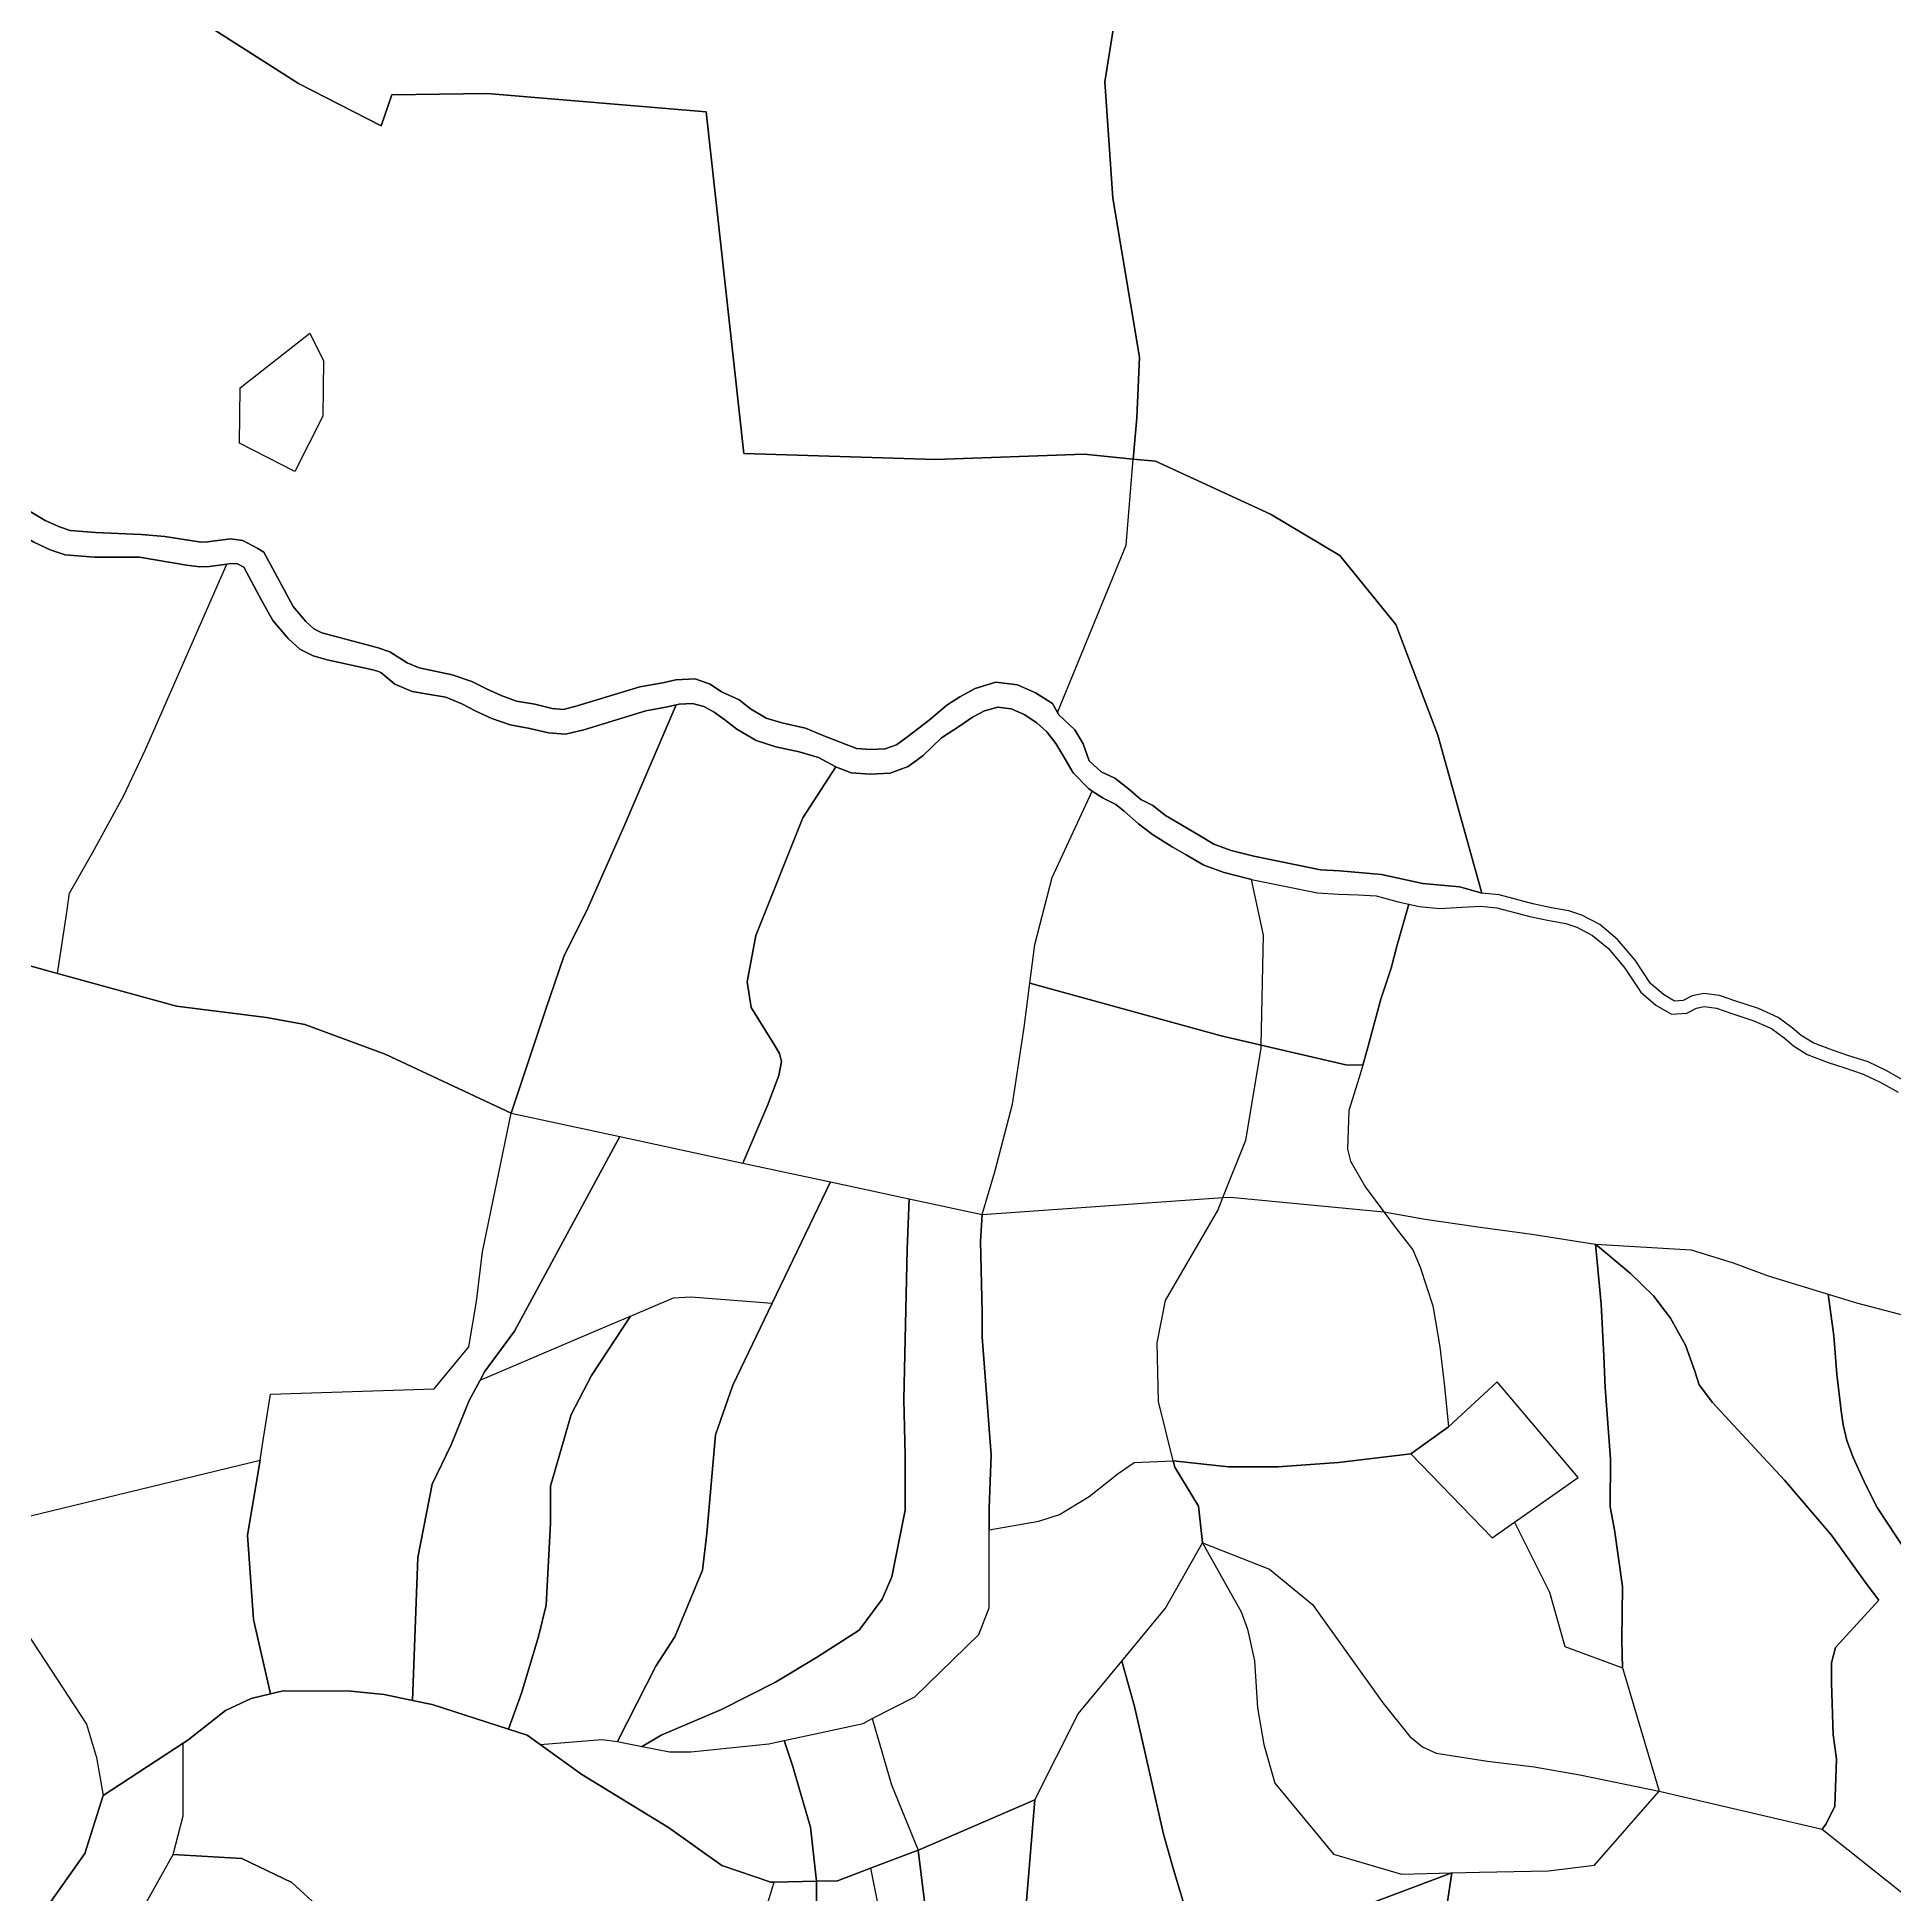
# Model space of a CAD drawing. Extents: x -6 to 556710, y -10 to 1845877.
# Drawn here: x 553732 to 555169, y 1842294 to 1843731 of the extents above; entities that cross this region are included whole.
import ezdxf

# ---------------------------------------------------------------- set-up
doc = ezdxf.new("R2010")
doc.units = 0
for name, color, linetype in [('Level 10', 7, 'Continuous'), ('Level 12', 7, 'Continuous'), ('Level 2', 7, 'Continuous'), ('Level 31', 7, 'Continuous'), ('Level 49', 7, 'Continuous'), ('Level 53', 7, 'Continuous'), ('Level 63', 7, 'Continuous')]:
    doc.layers.add(name, color=color, linetype=linetype)

msp = doc.modelspace()

# ---------------------------------------------------------------- linework, layer by layer
at = {"layer": 'Level 10'}
for points in [[(553888.56, 1843460.1), (553942.56, 1843502.48), (553953.08, 1843480.94), (553952.68, 1843438.05), (553930.84, 1843395.37), (553888.16, 1843417.22), (553888.56, 1843460.1)], [(554678.6, 1842951.53), (554647.63, 1842958.71), (554499.61, 1842999.66)], [(554757.17, 1842936.23), (554744.01, 1842936.35), (554678.6, 1842951.53)]]:
    msp.add_lwpolyline(points, dxfattribs=at)
at = {"layer": 'Level 12'}
for p, q in [((554345.4, 1842845.85), (554300.27, 1842752.04)), ((554823.5, 1842656.39), (554794.29, 1842635.43)), ((553680.8, 1842576.45), (553903.97, 1842630.68)), ((554958.09, 1842469.94), (554986.6, 1842374.6)), ((554986.6, 1842374.6), (555112.55, 1842345.02)), ((553813.8, 1842284.59), (553836.62, 1842325.59))]:
    msp.add_line(p, q, dxfattribs=at)
for points in [[(553747.29, 1843007), (553754.3, 1843052.67), (553756.51, 1843069.31), (553774.25, 1843100.36), (553798.63, 1843144.72), (553815.25, 1843180.21), (553878.2, 1843323.73)], [(554226, 1843214.85), (554185.55, 1843120.5), (554157.59, 1843057.55), (554138.95, 1843020.25), (554124.97, 1842979.45), (554098.18, 1842899.02)], [(554349.43, 1843167), (554323.9, 1843127.43), (554287.55, 1843036.48), (554280.83, 1843000.63), (554283.98, 1842980.64), (554301.84, 1842952.05), (554305.79, 1842945.28), (554307.51, 1842939.07), (554305.5, 1842928.06), (554296.49, 1842905), (554277.61, 1842860.43)], [(554499.61, 1842999.66), (554503.46, 1843029.54), (554516.94, 1843081.41), (554547.85, 1843148.19)], [(554792.77, 1843060.65), (554783.47, 1843028.17), (554779.19, 1843011.05), (554771.25, 1842987.2), (554760.55, 1842948.07), (554757.17, 1842936.23)], [(554462.75, 1842820.61), (554472.38, 1842853.65), (554486.13, 1842905.95), (554495.17, 1842965.23), (554499.61, 1842999.66)], [(554757.17, 1842936.23), (554754.44, 1842926.66), (554746.5, 1842900.98), (554745.27, 1842871.04), (554747.72, 1842861.87), (554759.33, 1842841.69), (554773.56, 1842822.7)], [(553903.97, 1842630.68), (553905.95, 1842642.58), (553912.05, 1842681.55), (554038.75, 1842685.7), (554065.55, 1842718.34), (554071.38, 1842753.31), (554076.04, 1842791.78), (554098.18, 1842899.02)], [(554182.48, 1842880.89), (554100.8, 1842730.3), (554077.71, 1842698.89), (554074.28, 1842692.56)], [(554406.27, 1842832.76), (554404.59, 1842793.57), (554402.17, 1842677.53), (554403.05, 1842634.22), (554403.05, 1842591.78), (554392.85, 1842540.33), (554385.4, 1842523.13), (554367.64, 1842499.05), (554334.41, 1842477.83), (554302.9, 1842458.91), (554261.07, 1842437.7), (554214.31, 1842417.8), (554199.54, 1842409.19)], [(554468.25, 1842576.65), (554468.25, 1842593.53), (554469.63, 1842634.82), (554462.75, 1842725.65), (554462.75, 1842744.92), (554461.37, 1842799.97), (554462.75, 1842820.61)], [(554773.56, 1842822.7), (554783.16, 1842809.89), (554796, 1842793.38), (554801.5, 1842779.92), (554811.28, 1842749.96), (554816.78, 1842718.16), (554820.45, 1842687.58), (554823.5, 1842656.39)], [(554958.09, 1842469.94), (554957.69, 1842491.28), (554958.18, 1842532.96), (554951.88, 1842576.6), (554948.49, 1842594.54), (554948.98, 1842631.4), (554944.62, 1842686.67), (554943.65, 1842711.4), (554941.71, 1842751.16), (554937.34, 1842797.71)], [(554937.34, 1842797.71), (554964.23, 1842775.08), (554982.19, 1842757.73), (554995.2, 1842740.38), (555006.96, 1842719.62), (555014.08, 1842699.48), (555017.49, 1842688.95), (555027.71, 1842675.31), (555083.44, 1842615.2), (555119.98, 1842572.45), (555146.61, 1842535.27), (555156.52, 1842522.25), (555123.08, 1842485.69), (555119.98, 1842473.92), (555119.98, 1842458.42), (555121.22, 1842418.15), (555123.7, 1842399.56), (555123.08, 1842377.25), (555122.46, 1842362.99), (555115.65, 1842349.36), (555112.55, 1842345.02)], [(554300.27, 1842752.04), (554269.71, 1842688.51), (554256.41, 1842650.25), (554249.76, 1842573.74), (554246.44, 1842545.46), (554225.03, 1842494.02), (554210.3, 1842471.35), (554195.58, 1842442.45), (554180.44, 1842412.87)], [(554190.69, 1842742.09), (554223.78, 1842756.15), (554237.23, 1842756.95), (554300.27, 1842752.04)], [(555117.26, 1842758.97), (555121.77, 1842726.73), (555123.96, 1842697.2), (555127.24, 1842668.77), (555128.88, 1842657.83), (555131.61, 1842645.8), (555136.53, 1842632.67), (555146.36, 1842611.35), (555155.11, 1842593.85), (555177.61, 1842560.02)], [(554074.28, 1842692.56), (554165.99, 1842731.6), (554190.69, 1842742.09)], [(554190.69, 1842742.09), (554160.45, 1842695.96), (554144.62, 1842665.86), (554128.79, 1842610.41), (554128.79, 1842581.9), (554125.38, 1842518.54), (554119.3, 1842494.23), (554106.49, 1842451.03), (554096.13, 1842422.57)], [(554074.28, 1842692.56), (554065.71, 1842676.72), (554051.86, 1842642.53), (554037.09, 1842612.04), (554026.09, 1842555.17), (554022.01, 1842444.77)], [(554874.67, 1842582.73), (554923.78, 1842617.2), (554861.19, 1842691.1), (554823.5, 1842656.39)], [(553912.16, 1842449.85), (553898.96, 1842507.36), (553894.3, 1842572.64), (553903.97, 1842630.68)], [(554468.25, 1842576.65), (554506.45, 1842583.33), (554522.46, 1842588.67), (554545.59, 1842602.47), (554567.83, 1842620.27), (554580.28, 1842628.73), (554610.54, 1842629.99)], [(554794.29, 1842635.43), (554738.54, 1842628.8), (554691.52, 1842625.37), (554653.32, 1842625.37), (554610.54, 1842629.99)], [(554794.29, 1842635.43), (554857.22, 1842570.48), (554874.67, 1842582.73)], [(554377.68, 1842430.65), (554410.48, 1842447.62), (554460, 1842495.81), (554468.25, 1842516.46), (554468.25, 1842576.65)], [(554874.67, 1842582.73), (554901.56, 1842528.57), (554913.5, 1842486.46), (554958.09, 1842469.94)], [(554633.06, 1842566.74), (554685.08, 1842546.23), (554718.32, 1842519.02), (554772.7, 1842442.83), (554793.51, 1842416.88), (554803.45, 1842408.8), (554814.01, 1842403.83), (554853.75, 1842397.62), (554889.77, 1842393.27), (554925.17, 1842387.05), (554986.6, 1842374.6)], [(554633.06, 1842566.74), (554663.19, 1842513.13), (554667.92, 1842499.72), (554673.44, 1842475.28), (554675.8, 1842439.01), (554680.53, 1842410.63), (554689.2, 1842380.67), (554734.56, 1842325.83), (554787.04, 1842310.33), (554826.11, 1842311.3)], [(554651.31, 1842159.22), (554646.85, 1842170.39), (554638.93, 1842198.5), (554633.88, 1842235.98), (554622.36, 1842275.62), (554610.83, 1842313.83), (554602.91, 1842341.22), (554585.62, 1842417.61), (554580.58, 1842439.96), (554570.65, 1842475.03)], [(554309.4, 1842413.69), (554370.59, 1842426.98), (554377.68, 1842430.65)], [(554377.68, 1842430.65), (554392.44, 1842379.42), (554413.18, 1842328.96)], [(554120.78, 1842410.62), (554168.4, 1842414.59), (554180.44, 1842412.87)], [(553836.62, 1842325.59), (553844.6, 1842355.41), (553844.6, 1842411.65)], [(554180.44, 1842412.87), (554182.84, 1842412.53), (554199.54, 1842409.19)], [(554199.54, 1842409.19), (554220.67, 1842404.96), (554237.17, 1842404.96), (554297.69, 1842411.15), (554309.4, 1842413.69)], [(554334.51, 1842304.89), (554329.82, 1842346.59), (554315.9, 1842394.34), (554309.4, 1842413.69)], [(554826.11, 1842311.3), (554847.52, 1842311.83), (554901, 1842312.83), (554936.48, 1842317.34), (554986.6, 1842374.6)], [(555112.55, 1842345.02), (555214.53, 1842264.07), (555359.61, 1842175.72)], [(554355.57, 1841689.63), (554372.87, 1841779.47), (554381.35, 1841855.9), (554416.36, 1841982.2), (554425.91, 1842029.98), (554434.4, 1842117.03), (554434.4, 1842167.98), (554424.85, 1842234.86), (554413.18, 1842328.96)], [(554010.03, 1842233.02), (553972.32, 1842263.69), (553928.58, 1842303.87), (553889.85, 1842322.53), (553836.62, 1842325.59)], [(554376.38, 1842314.99), (554385.47, 1842268.71), (554390.06, 1842237.23), (554393.34, 1842193.94), (554395.96, 1842163.77), (554394, 1842128.35), (554393.36, 1842091.62), (554392.05, 1842055.55), (554388.77, 1842033.25), (554369.12, 1841961.1), (554357.32, 1841924.37), (554333.72, 1841839.11), (554311.74, 1841728.1)], [(554256.34, 1842137.4), (554268.09, 1842185.05), (554272.06, 1842210.93), (554283.01, 1842246.77), (554292.95, 1842275.63), (554301.82, 1842304.14)], [(554261.09, 1841864.76), (554291.03, 1841956.83), (554294.56, 1841979.22), (554312.23, 1842098.24), (554315.76, 1842147.73), (554315.76, 1842183.08), (554324, 1842217.25), (554332.25, 1842247.89), (554334.6, 1842275), (554334.51, 1842304.89)], [(554826.11, 1842311.3), (554736.9, 1842277.94), (554717.59, 1842259.54), (554701.04, 1842237.46), (554651.31, 1842159.22)], [(554826.11, 1842311.3), (554814.19, 1842232.57), (554673.14, 1842097.95)]]:
    msp.add_lwpolyline(points, dxfattribs=at)
at = {"layer": 'Level 2'}
for p, q in [((553623.13, 1843041.21), (553747.29, 1843007)), ((554098.18, 1842899.02), (554182.48, 1842880.89)), ((554182.48, 1842880.89), (554277.61, 1842860.43)), ((554277.61, 1842860.43), (554345.4, 1842845.85)), ((554300.27, 1842752.04), (554345.4, 1842845.85)), ((554345.4, 1842845.85), (554406.27, 1842832.76)), ((554406.27, 1842832.76), (554462.75, 1842820.61)), ((554462.75, 1842820.61), (554648.97, 1842833.7)), ((554794.29, 1842635.43), (554823.5, 1842656.39)), ((553680.8, 1842576.45), (553903.97, 1842630.68)), ((554958.09, 1842469.94), (554986.6, 1842374.6)), ((553782.47, 1842371.18), (553844.6, 1842411.65)), ((554986.6, 1842374.6), (555112.55, 1842345.02)), ((554376.38, 1842314.99), (554413.18, 1842328.96)), ((553813.8, 1842284.59), (553836.62, 1842325.59)), ((554301.82, 1842304.14), (554334.51, 1842304.89))]:
    msp.add_line(p, q, dxfattribs=at)
for points in [[(554582.27, 1843436.8), (554584.32, 1843483.91), (554563.85, 1843606.81), (554557.72, 1843696.93), (554570, 1843774.76), (554598.65, 1843881.27), (554649.82, 1843969.34)], [(554570, 1843774.76), (554557.72, 1843696.93), (554563.85, 1843606.81), (554584.32, 1843483.91), (554582.27, 1843436.8), (554579.63, 1843405.03)], [(554490.09, 1843230.23), (554504.1, 1843224.21), (554517.07, 1843215.98), (554521.09, 1843208.84), (554574.09, 1843338.48), (554579.63, 1843405.03), (554541.58, 1843408.68), (554426.95, 1843404.58), (554278.25, 1843409.18), (554249.05, 1843673.71), (554079.72, 1843687.84), (554005.82, 1843686.76), (553997.66, 1843662.79), (553933.64, 1843695.55), (553848.37, 1843749.95)], [(553848.37, 1843749.95), (553933.64, 1843695.55), (553997.66, 1843662.79), (554005.82, 1843686.76), (554079.72, 1843687.84), (554249.05, 1843673.71), (554278.25, 1843409.18), (554426.95, 1843404.58), (554541.58, 1843408.68), (554579.63, 1843405.03)], [(553953.08, 1843480.94), (553952.68, 1843438.05), (553930.84, 1843395.37), (553888.16, 1843417.22), (553888.56, 1843460.1), (553942.56, 1843502.48), (553953.08, 1843480.94)], [(555175.34, 1842924.44), (555162.15, 1842931.89), (555148.14, 1842938.59), (555132.47, 1842943.71), (555120.76, 1842947.62), (555105.62, 1842953.34), (555096.34, 1842959.16), (555089.35, 1842965.08), (555078.61, 1842973.08), (555063.44, 1842979.88), (555045.97, 1842985.59), (555033.31, 1842990.02), (555021.14, 1842991.69), (555011.95, 1842989.85), (555005.21, 1842986.19), (554998.39, 1842985.75), (554989.76, 1842990.77), (554979.93, 1842999.34), (554967.96, 1843017.29), (554954.41, 1843033.44), (554940.59, 1843044.89), (554926.82, 1843052.18), (554916.64, 1843055.53), (554903.24, 1843057.83), (554888.79, 1843060.89), (554862.75, 1843067.82), (554849.24, 1843069.1), (554815.34, 1843191.37), (554782.71, 1843277.07), (554739.52, 1843330.51), (554685.69, 1843362.44), (554596.76, 1843403.39), (554579.63, 1843405.03), (554582.27, 1843436.8)], [(553622.73, 1843418.46), (553632.79, 1843408.31), (553641.71, 1843398.8), (553651.46, 1843390.51), (553674.64, 1843376.03), (553696.51, 1843360.1), (553706.22, 1843353.79), (553716.75, 1843348), (553728.94, 1843340.73), (553741.65, 1843334.88), (553753.24, 1843330.99), (553775.87, 1843329.14), (553810.78, 1843329.17), (553847.12, 1843322.96), (553857.43, 1843321.74), (553864.89, 1843321.97), (553878.2, 1843323.73)], [(554579.63, 1843405.03), (554596.76, 1843403.39), (554685.69, 1843362.44), (554739.52, 1843330.51), (554782.71, 1843277.07), (554815.34, 1843191.37), (554849.24, 1843069.1), (554835.83, 1843073.01), (554832.04, 1843073.97), (554803.69, 1843076.59), (554771.63, 1843083.61), (554739.41, 1843086.36), (554724.39, 1843087.22), (554672.95, 1843097.78), (554655.41, 1843102.28), (554641.98, 1843107.2), (554629.5, 1843114.52), (554604.61, 1843129.3), (554594.72, 1843136.97), (554585.42, 1843141.74), (554575.98, 1843150.01), (554565.36, 1843158.21), (554554.84, 1843163.13), (554545.49, 1843171.55), (554540.87, 1843184.8), (554534.4, 1843195.45), (554522.13, 1843207.01), (554521.09, 1843208.84), (554574.09, 1843338.48), (554579.63, 1843405.03)], [(553726.2, 1843364.51), (553737.79, 1843357.56), (553748.68, 1843352.55), (553757.1, 1843349.72), (553776.72, 1843348.14), (553812.09, 1843346.51), (553830.4, 1843345.1), (553858.41, 1843340.79), (553863.33, 1843340.95), (553881.1, 1843343.26), (553890.65, 1843342), (553902.25, 1843335.83), (553906.79, 1843332.87), (553929.56, 1843290.92), (553939.36, 1843279.42), (553945.57, 1843273.71), (553951.86, 1843270.58), (553960.5, 1843268.17), (553995.27, 1843258.96), (554004.45, 1843255.91), (554017.92, 1843247.31), (554027.08, 1843243.5), (554052.53, 1843238.08), (554067.8, 1843232.92), (554079.2, 1843227.16), (554090.51, 1843222.04), (554102.4, 1843217.83), (554116.66, 1843215.28), (554130.06, 1843212.13), (554138.75, 1843211.35), (554149.34, 1843213.98), (554197.93, 1843228.78), (554215.55, 1843231.95), (554225.73, 1843234.28), (554240.62, 1843234.89), (554252.21, 1843230.82), (554260.91, 1843225.04), (554274.61, 1843218.63), (554283.49, 1843211.71), (554295.49, 1843204.67), (554307.82, 1843200.87), (554326.14, 1843196.87), (554340.1, 1843190.84), (554365.53, 1843181.08), (554376.31, 1843180.25), (554387.74, 1843180.94), (554396.48, 1843184.02), (554405.08, 1843190.4), (554421.71, 1843203.08), (554435.24, 1843214.63), (554445.52, 1843221.06), (554457.34, 1843227.42), (554473.29, 1843232.39), (554490.09, 1843230.23)], [(553830.4, 1843345.1), (553812.09, 1843346.51), (553776.72, 1843348.14), (553757.1, 1843349.72), (553748.68, 1843352.55), (553737.79, 1843357.56), (553726.2, 1843364.51)], [(553728.94, 1843340.73), (553741.65, 1843334.88), (553753.24, 1843330.99), (553775.87, 1843329.14), (553810.78, 1843329.17), (553847.12, 1843322.96), (553857.43, 1843321.74), (553864.89, 1843321.97), (553878.2, 1843323.73), (553881.18, 1843324.12), (553886.53, 1843323.92), (553891.32, 1843321.49), (553905.33, 1843295.32), (553913.81, 1843280.11), (553925.66, 1843266.2), (553934.69, 1843257.92), (553945.02, 1843252.75), (553955.81, 1843249.77), (553991.24, 1843241.93), (553994.78, 1843240.93), (553997.38, 1843239.99), (554008.17, 1843230.8), (554021.68, 1843225.14), (554035.29, 1843222.88), (554047.62, 1843220.87), (554059.98, 1843215.58), (554071, 1843210.04), (554083.4, 1843204.39), (554097.54, 1843199.4), (554112.8, 1843196.66), (554127.04, 1843193.32), (554140.25, 1843192.16), (554154.39, 1843195.66), (554202.41, 1843210.27), (554219.35, 1843213.33), (554226, 1843214.85), (554228.26, 1843215.36), (554238.45, 1843215.78), (554247.35, 1843213.59), (554255.26, 1843209.26), (554263.54, 1843203.15), (554272.82, 1843195.94), (554287.78, 1843187.17), (554302.99, 1843182.46), (554321.11, 1843178.54), (554336.08, 1843174.03), (554349.43, 1843167), (554350.08, 1843166.66), (554361.33, 1843162.35), (554376.14, 1843161.23), (554391.54, 1843162.13), (554405.49, 1843167.05), (554417.16, 1843175.71), (554431.31, 1843189.37), (554446.01, 1843198.94), (554455.3, 1843205.34)], [(555175.34, 1842924.44), (555162.15, 1842931.89), (555148.14, 1842938.59), (555132.47, 1842943.71), (555120.76, 1842947.62), (555105.62, 1842953.34), (555096.34, 1842959.16), (555089.35, 1842965.08), (555078.61, 1842973.08), (555063.44, 1842979.88), (555045.97, 1842985.59), (555033.31, 1842990.02), (555021.14, 1842991.69), (555011.95, 1842989.85), (555005.21, 1842986.19), (554998.39, 1842985.75), (554989.76, 1842990.77), (554979.93, 1842999.34), (554967.96, 1843017.29), (554954.41, 1843033.44), (554940.59, 1843044.89), (554926.82, 1843052.18), (554916.64, 1843055.53), (554903.24, 1843057.83), (554888.79, 1843060.89), (554862.75, 1843067.82), (554849.24, 1843069.1), (554835.83, 1843073.01), (554832.04, 1843073.97), (554803.69, 1843076.59), (554771.63, 1843083.61), (554739.41, 1843086.36), (554724.39, 1843087.22), (554672.95, 1843097.78), (554655.41, 1843102.28), (554641.98, 1843107.2), (554629.5, 1843114.52), (554604.61, 1843129.3), (554594.72, 1843136.97), (554585.42, 1843141.74), (554575.98, 1843150.01), (554565.36, 1843158.21), (554554.84, 1843163.13), (554545.49, 1843171.55), (554540.87, 1843184.8), (554534.4, 1843195.45), (554522.13, 1843207.01), (554521.09, 1843208.84), (554517.07, 1843215.98), (554504.1, 1843224.21), (554490.09, 1843230.23), (554473.29, 1843232.39), (554457.34, 1843227.42), (554445.52, 1843221.06), (554435.24, 1843214.63), (554421.71, 1843203.08), (554405.08, 1843190.4), (554396.48, 1843184.02), (554387.74, 1843180.94), (554376.31, 1843180.25), (554365.53, 1843181.08), (554340.1, 1843190.84), (554326.14, 1843196.87), (554307.82, 1843200.87), (554295.49, 1843204.67), (554283.49, 1843211.71), (554274.61, 1843218.63), (554260.91, 1843225.04), (554252.21, 1843230.82), (554240.62, 1843234.89), (554225.73, 1843234.28), (554215.55, 1843231.95), (554197.93, 1843228.78), (554149.34, 1843213.98), (554138.75, 1843211.35), (554130.06, 1843212.13), (554116.66, 1843215.28), (554102.4, 1843217.83), (554090.51, 1843222.04), (554079.2, 1843227.16), (554067.8, 1843232.92), (554052.53, 1843238.08), (554027.08, 1843243.5), (554017.92, 1843247.31), (554004.45, 1843255.91), (553995.27, 1843258.96), (553960.5, 1843268.17), (553951.86, 1843270.58), (553945.57, 1843273.71), (553939.36, 1843279.42), (553929.56, 1843290.92), (553906.79, 1843332.87), (553902.25, 1843335.83), (553890.65, 1843342), (553881.1, 1843343.26), (553863.33, 1843340.95), (553858.41, 1843340.79), (553830.4, 1843345.1)], [(553747.29, 1843007), (553754.3, 1843052.67), (553756.51, 1843069.31), (553774.25, 1843100.36), (553798.63, 1843144.72), (553815.25, 1843180.21), (553878.2, 1843323.73)], [(553878.2, 1843323.73), (553881.18, 1843324.12), (553886.53, 1843323.92), (553891.32, 1843321.49), (553905.33, 1843295.32), (553913.81, 1843280.11), (553925.66, 1843266.2), (553934.69, 1843257.92), (553945.02, 1843252.75), (553955.81, 1843249.77), (553991.24, 1843241.93), (553994.78, 1843240.93), (553997.38, 1843239.99), (554008.17, 1843230.8), (554021.68, 1843225.14), (554035.29, 1843222.88), (554047.62, 1843220.87), (554059.98, 1843215.58), (554071, 1843210.04), (554083.4, 1843204.39), (554097.54, 1843199.4), (554112.8, 1843196.66), (554127.04, 1843193.32), (554140.25, 1843192.16), (554154.39, 1843195.66), (554202.41, 1843210.27), (554219.35, 1843213.33), (554226, 1843214.85)], [(554098.18, 1842899.02), (554124.97, 1842979.45), (554138.95, 1843020.25), (554157.59, 1843057.55), (554185.55, 1843120.5), (554226, 1843214.85)], [(554226, 1843214.85), (554228.26, 1843215.36), (554238.45, 1843215.78), (554247.35, 1843213.59), (554255.26, 1843209.26), (554263.54, 1843203.15), (554272.82, 1843195.94), (554287.78, 1843187.17), (554302.99, 1843182.46), (554321.11, 1843178.54), (554336.08, 1843174.03), (554349.43, 1843167)], [(554349.43, 1843167), (554350.08, 1843166.66), (554361.33, 1843162.35), (554376.14, 1843161.23), (554391.54, 1843162.13), (554405.49, 1843167.05), (554417.16, 1843175.71), (554431.31, 1843189.37), (554446.01, 1843198.94), (554455.3, 1843205.34), (554464.45, 1843210.26), (554474.72, 1843213.04), (554485.04, 1843211.72), (554495.19, 1843207.36), (554505.1, 1843201.07), (554512.68, 1843193.93), (554519.73, 1843184.93), (554525.19, 1843175.94), (554533.13, 1843162.22), (554545.07, 1843150.03), (554547.85, 1843148.19)], [(554455.3, 1843205.34), (554464.45, 1843210.26), (554474.72, 1843213.04), (554485.04, 1843211.72), (554495.19, 1843207.36), (554505.1, 1843201.07), (554512.68, 1843193.93), (554519.73, 1843184.93), (554525.19, 1843175.94), (554533.13, 1843162.22), (554545.07, 1843150.03), (554547.85, 1843148.19), (554556.26, 1843142.61), (554566.2, 1843137.69), (554572.66, 1843132.52), (554583.6, 1843122.81), (554594.38, 1843114.44), (554609.77, 1843104.9), (554620.46, 1843098.96), (554634.26, 1843090.84), (554650.08, 1843085.07), (554668.92, 1843080.25), (554671.19, 1843079.78), (554722.05, 1843069.33), (554738.49, 1843068.36), (554753.89, 1843067.9), (554767.47, 1843067.23), (554784.47, 1843062.59), (554792.77, 1843060.65), (554800.79, 1843058.77), (554816.53, 1843057.35), (554833.99, 1843058.45), (554848.26, 1843059.05), (554860.97, 1843057.95), (554886.47, 1843051.17), (554901.36, 1843048.01), (554914.22, 1843045.79), (554922.9, 1843042.94), (554935.01, 1843036.53), (554947.33, 1843026.32), (554959.94, 1843011.29), (554972.35, 1842992.68), (554983.9, 1842982.61), (554995.99, 1842975.57), (555008.05, 1842976.35), (555015.39, 1842980.35), (555021.44, 1842981.55), (555030.95, 1842980.24), (555042.77, 1842976.11), (555059.84, 1842970.54), (555073.51, 1842964.4), (555083.13, 1842957.24), (555090.42, 1842951.06), (555101.16, 1842944.34), (555117.4, 1842938.2), (555129.33, 1842934.21), (555144.42, 1842929.29), (555157.53, 1842923.01), (555171.38, 1842915.2)], [(554277.61, 1842860.43), (554296.49, 1842905), (554305.5, 1842928.06), (554307.51, 1842939.07), (554305.79, 1842945.28), (554301.84, 1842952.05), (554283.98, 1842980.64), (554280.83, 1843000.63), (554287.55, 1843036.48), (554323.9, 1843127.43), (554349.43, 1843167)], [(554499.61, 1842999.66), (554503.46, 1843029.54), (554516.94, 1843081.41), (554547.85, 1843148.19)], [(554547.85, 1843148.19), (554556.26, 1843142.61), (554566.2, 1843137.69), (554572.66, 1843132.52), (554583.6, 1843122.81), (554594.38, 1843114.44), (554609.77, 1843104.9), (554620.46, 1843098.96), (554634.26, 1843090.84), (554650.08, 1843085.07), (554668.92, 1843080.25), (554671.19, 1843079.78)], [(554671.19, 1843079.78), (554722.05, 1843069.33), (554738.49, 1843068.36), (554753.89, 1843067.9), (554767.47, 1843067.23), (554784.47, 1843062.59), (554792.77, 1843060.65)], [(554678.6, 1842951.53), (554680.51, 1843036.66), (554671.19, 1843079.78)], [(554757.17, 1842936.23), (554760.55, 1842948.07), (554771.25, 1842987.2), (554779.19, 1843011.05), (554783.47, 1843028.17), (554792.77, 1843060.65)], [(554792.77, 1843060.65), (554800.79, 1843058.77), (554816.53, 1843057.35), (554833.99, 1843058.45), (554848.26, 1843059.05), (554860.97, 1843057.95), (554886.47, 1843051.17), (554901.36, 1843048.01), (554914.22, 1843045.79), (554922.9, 1843042.94), (554935.01, 1843036.53), (554947.33, 1843026.32), (554959.94, 1843011.29), (554972.35, 1842992.68), (554983.9, 1842982.61), (554995.99, 1842975.57), (555008.05, 1842976.35), (555015.39, 1842980.35), (555021.44, 1842981.55), (555030.95, 1842980.24), (555042.77, 1842976.11), (555059.84, 1842970.54), (555073.51, 1842964.4), (555083.13, 1842957.24), (555090.42, 1842951.06), (555101.16, 1842944.34), (555117.4, 1842938.2), (555129.33, 1842934.21), (555144.42, 1842929.29), (555157.53, 1842923.01), (555171.38, 1842915.2)], [(553747.29, 1843007), (553839.22, 1842981.67), (553909.05, 1842972.93), (553938.52, 1842967.47), (554000.72, 1842944.54), (554098.18, 1842899.02)], [(554462.75, 1842820.61), (554472.38, 1842853.65), (554486.13, 1842905.95), (554495.17, 1842965.23), (554499.61, 1842999.66)], [(554499.61, 1842999.66), (554647.63, 1842958.71), (554678.6, 1842951.53)], [(554648.97, 1842833.7), (554666.72, 1842878.01), (554678.54, 1842948.96), (554678.6, 1842951.53)], [(554678.6, 1842951.53), (554744.01, 1842936.35), (554757.17, 1842936.23)], [(554757.17, 1842936.23), (554754.44, 1842926.66), (554746.5, 1842900.98), (554745.27, 1842871.04), (554747.72, 1842861.87), (554759.33, 1842841.69), (554773.56, 1842822.7)], [(553903.97, 1842630.68), (553905.95, 1842642.58), (553912.05, 1842681.55), (554038.75, 1842685.7), (554065.55, 1842718.34), (554071.38, 1842753.31), (554076.04, 1842791.78), (554098.18, 1842899.02)], [(554074.28, 1842692.56), (554077.71, 1842698.89), (554100.8, 1842730.3), (554182.48, 1842880.89)], [(554199.54, 1842409.19), (554214.31, 1842417.8), (554261.07, 1842437.7), (554302.9, 1842458.91), (554334.41, 1842477.83), (554367.64, 1842499.05), (554385.4, 1842523.13), (554392.85, 1842540.33), (554403.05, 1842591.78), (554403.05, 1842634.22), (554402.17, 1842677.53), (554404.59, 1842793.57), (554406.27, 1842832.76)], [(554610.54, 1842629.99), (554599.03, 1842676.08), (554598.23, 1842721.43), (554604.59, 1842754.05), (554644.94, 1842823.63), (554648.97, 1842833.7)], [(554648.97, 1842833.7), (554654.73, 1842834.1), (554773.56, 1842822.7)], [(554462.75, 1842820.61), (554461.37, 1842799.97), (554462.75, 1842744.92), (554462.75, 1842725.65), (554469.63, 1842634.82), (554468.25, 1842593.53), (554468.25, 1842576.65)], [(554773.56, 1842822.7), (554805.54, 1842817.11), (554844.3, 1842811.29), (554887.92, 1842805.47), (554937.34, 1842797.71)], [(554773.56, 1842822.7), (554783.16, 1842809.89), (554796, 1842793.38), (554801.5, 1842779.92), (554811.28, 1842749.96), (554816.78, 1842718.16), (554820.45, 1842687.58), (554823.5, 1842656.39)], [(555112.55, 1842345.02), (555115.65, 1842349.36), (555122.46, 1842362.99), (555123.08, 1842377.25), (555123.7, 1842399.56), (555121.22, 1842418.15), (555119.98, 1842458.42), (555119.98, 1842473.92), (555123.08, 1842485.69), (555156.52, 1842522.25), (555146.61, 1842535.27), (555119.98, 1842572.45), (555083.44, 1842615.2), (555027.71, 1842675.31), (555017.49, 1842688.95), (555014.08, 1842699.48), (555006.96, 1842719.62), (554995.2, 1842740.38), (554982.19, 1842757.73), (554964.23, 1842775.08), (554937.34, 1842797.71)], [(554937.34, 1842797.71), (555011.2, 1842793.39), (555043.77, 1842783.3), (555070.91, 1842773.21), (555117.26, 1842758.97)], [(554937.34, 1842797.71), (554941.71, 1842751.16), (554943.65, 1842711.4), (554944.62, 1842686.67), (554948.98, 1842631.4), (554948.49, 1842594.54), (554951.88, 1842576.6), (554958.18, 1842532.96), (554957.69, 1842491.28), (554958.09, 1842469.94)], [(554180.44, 1842412.87), (554195.58, 1842442.45), (554210.3, 1842471.35), (554225.03, 1842494.02), (554246.44, 1842545.46), (554249.76, 1842573.74), (554256.41, 1842650.25), (554269.71, 1842688.51), (554300.27, 1842752.04)], [(554190.69, 1842742.09), (554223.78, 1842756.15), (554237.23, 1842756.95), (554300.27, 1842752.04)], [(555177.61, 1842560.02), (555155.11, 1842593.85), (555146.36, 1842611.35), (555136.53, 1842632.67), (555131.61, 1842645.8), (555128.88, 1842657.83), (555127.24, 1842668.77), (555123.96, 1842697.2), (555121.77, 1842726.73), (555117.26, 1842758.97)], [(555117.26, 1842758.97), (555139.15, 1842752.25), (555171.72, 1842743.72), (555205.84, 1842735.96), (555243.84, 1842732.85), (555272.53, 1842728.97), (555300.45, 1842725.87), (555315.96, 1842720.44), (555325.95, 1842712.41), (555348.63, 1842693.27)], [(554074.28, 1842692.56), (554165.99, 1842731.6), (554190.69, 1842742.09)], [(554096.13, 1842422.57), (554106.49, 1842451.03), (554119.3, 1842494.23), (554125.38, 1842518.54), (554128.79, 1842581.9), (554128.79, 1842610.41), (554144.62, 1842665.86), (554160.45, 1842695.96), (554190.69, 1842742.09)], [(554022.01, 1842444.77), (554026.09, 1842555.17), (554037.09, 1842612.04), (554051.86, 1842642.53), (554065.71, 1842676.72), (554074.28, 1842692.56)], [(554874.67, 1842582.73), (554923.78, 1842617.2), (554861.19, 1842691.1), (554823.5, 1842656.39)], [(553903.97, 1842630.68), (553894.3, 1842572.64), (553898.96, 1842507.36), (553912.16, 1842449.85)], [(554468.25, 1842576.65), (554506.45, 1842583.33), (554522.46, 1842588.67), (554545.59, 1842602.47), (554567.83, 1842620.27), (554580.28, 1842628.73), (554610.54, 1842629.99)], [(554610.54, 1842629.99), (554653.32, 1842625.37), (554691.52, 1842625.37), (554738.54, 1842628.8), (554794.29, 1842635.43)], [(554610.54, 1842629.99), (554611.75, 1842625.16), (554630.03, 1842594.92), (554633.13, 1842566.86), (554633.06, 1842566.74)], [(554794.29, 1842635.43), (554857.22, 1842570.48), (554874.67, 1842582.73)], [(553680.8, 1842576.45), (553714.53, 1842510.55), (553769.67, 1842426.29), (553777.35, 1842400.66), (553782.47, 1842371.18)], [(554377.68, 1842430.65), (554410.48, 1842447.62), (554460, 1842495.81), (554468.25, 1842516.46), (554468.25, 1842576.65)], [(554874.67, 1842582.73), (554901.56, 1842528.57), (554913.5, 1842486.46), (554958.09, 1842469.94)], [(554570.65, 1842475.03), (554604.59, 1842516.16), (554633.06, 1842566.74)], [(554633.06, 1842566.74), (554685.08, 1842546.23), (554718.32, 1842519.02), (554772.7, 1842442.83), (554793.51, 1842416.88), (554803.45, 1842408.8), (554814.01, 1842403.83), (554853.75, 1842397.62), (554889.77, 1842393.27), (554925.17, 1842387.05), (554986.6, 1842374.6)], [(554633.06, 1842566.74), (554663.19, 1842513.13), (554667.92, 1842499.72), (554673.44, 1842475.28), (554675.8, 1842439.01), (554680.53, 1842410.63), (554689.2, 1842380.67), (554734.56, 1842325.83), (554787.04, 1842310.33), (554826.11, 1842311.3)], [(554503.55, 1842367.92), (554537.02, 1842434.27), (554570.65, 1842475.03)], [(554570.65, 1842475.03), (554580.58, 1842439.96), (554585.62, 1842417.61), (554602.91, 1842341.22), (554610.83, 1842313.83), (554622.36, 1842275.62), (554633.88, 1842235.98), (554638.93, 1842198.5), (554646.85, 1842170.39), (554651.31, 1842159.22)], [(553844.6, 1842411.65), (553848.11, 1842413.94), (553877.34, 1842437.02), (553897.11, 1842446.09), (553912.16, 1842449.85)], [(553912.16, 1842449.85), (553921.82, 1842452.27), (553974.12, 1842451.86), (554000, 1842449.27), (554022.01, 1842444.77)], [(554022.01, 1842444.77), (554037.11, 1842441.68), (554096.13, 1842422.57)], [(554309.4, 1842413.69), (554370.59, 1842426.98), (554377.68, 1842430.65)], [(554377.68, 1842430.65), (554392.44, 1842379.42), (554413.18, 1842328.96)], [(554096.13, 1842422.57), (554110.72, 1842417.85), (554120.78, 1842410.62)], [(554120.78, 1842410.62), (554168.4, 1842414.59), (554180.44, 1842412.87)], [(553836.62, 1842325.59), (553844.6, 1842355.41), (553844.6, 1842411.65)], [(554120.78, 1842410.62), (554152.94, 1842387.51), (554219.92, 1842346.45), (554261.2, 1842317.09), (554299.09, 1842304.08), (554301.82, 1842304.14)], [(554180.44, 1842412.87), (554182.84, 1842412.53), (554199.54, 1842409.19)], [(554199.54, 1842409.19), (554220.67, 1842404.96), (554237.17, 1842404.96), (554297.69, 1842411.15), (554309.4, 1842413.69)], [(554309.4, 1842413.69), (554315.9, 1842394.34), (554329.82, 1842346.59), (554334.51, 1842304.89)], [(553673.81, 1842193.9), (553713.33, 1842248.17), (553768.39, 1842326.33), (553782.47, 1842371.18)], [(554826.11, 1842311.3), (554847.52, 1842311.83), (554901, 1842312.83), (554936.48, 1842317.34), (554986.6, 1842374.6)], [(554413.18, 1842328.96), (554413.87, 1842329.22), (554503.55, 1842367.92)], [(554501.47, 1841972.45), (554503.46, 1842000), (554500.54, 1842066.09), (554496.5, 1842127.67), (554492.47, 1842197.32), (554493.48, 1842245.77), (554503.55, 1842367.92)], [(555112.55, 1842345.02), (555214.53, 1842264.07), (555359.61, 1842175.72)], [(554413.18, 1842328.96), (554424.85, 1842234.86), (554434.4, 1842167.98), (554434.4, 1842117.03), (554425.91, 1842029.98), (554416.36, 1841982.2), (554381.35, 1841855.9), (554372.87, 1841779.47), (554355.57, 1841689.63)], [(553836.62, 1842325.59), (553889.85, 1842322.53), (553928.58, 1842303.87), (553972.32, 1842263.69), (554010.03, 1842233.02), (554019.03, 1842219.25), (554031.67, 1842198.97), (554039.96, 1842183.55), (554044.96, 1842170.26), (554048.17, 1842155.82), (554049.02, 1842144.64)], [(554376.38, 1842314.99), (554385.47, 1842268.71), (554390.06, 1842237.23), (554393.34, 1842193.94), (554395.96, 1842163.77), (554394, 1842128.35), (554393.36, 1842091.62), (554392.05, 1842055.55), (554388.77, 1842033.25), (554369.12, 1841961.1), (554357.32, 1841924.37), (554333.72, 1841839.11), (554311.74, 1841728.1)], [(554334.51, 1842304.89), (554350.76, 1842305.26), (554376.38, 1842314.99)], [(554256.34, 1842137.4), (554268.09, 1842185.05), (554272.06, 1842210.93), (554283.01, 1842246.77), (554292.95, 1842275.63), (554301.82, 1842304.14)], [(554334.51, 1842304.89), (554334.6, 1842275), (554332.25, 1842247.89), (554324, 1842217.25), (554315.76, 1842183.08), (554315.76, 1842147.73), (554312.23, 1842098.24), (554294.56, 1841979.22), (554291.03, 1841956.83), (554261.09, 1841864.76)], [(554651.31, 1842159.22), (554701.04, 1842237.46), (554717.59, 1842259.54), (554736.9, 1842277.94), (554826.11, 1842311.3)], [(554673.14, 1842097.95), (554814.19, 1842232.57), (554826.11, 1842311.3)]]:
    msp.add_lwpolyline(points, dxfattribs=at)
msp.add_lwpolyline([(553888.56, 1843460.1), (553942.56, 1843502.48), (553953.08, 1843480.94), (553952.68, 1843438.05), (553930.84, 1843395.37), (553888.16, 1843417.22)], close=True, dxfattribs=at)
at = {"layer": 'Level 31'}
for points in [[(553878.2, 1843323.73), (553864.89, 1843321.97), (553857.43, 1843321.74), (553847.12, 1843322.96), (553810.78, 1843329.17), (553775.87, 1843329.14), (553753.24, 1843330.99), (553741.65, 1843334.88), (553728.94, 1843340.73), (553716.75, 1843348), (553706.22, 1843353.79), (553696.51, 1843360.1), (553674.64, 1843376.03), (553651.46, 1843390.51), (553641.71, 1843398.8), (553632.79, 1843408.31), (553622.73, 1843418.46)], [(554521.09, 1843208.84), (554517.07, 1843215.98), (554504.1, 1843224.21), (554490.09, 1843230.23), (554473.29, 1843232.39), (554457.34, 1843227.42), (554445.52, 1843221.06), (554435.24, 1843214.63), (554421.71, 1843203.08), (554405.08, 1843190.4), (554396.48, 1843184.02), (554387.74, 1843180.94), (554376.31, 1843180.25), (554365.53, 1843181.08), (554340.1, 1843190.84), (554326.14, 1843196.87), (554307.82, 1843200.87), (554295.49, 1843204.67), (554283.49, 1843211.71), (554274.61, 1843218.63), (554260.91, 1843225.04), (554252.21, 1843230.82), (554240.62, 1843234.89), (554225.73, 1843234.28), (554215.55, 1843231.95), (554197.93, 1843228.78), (554149.34, 1843213.98), (554138.75, 1843211.35), (554130.06, 1843212.13), (554116.66, 1843215.28), (554102.4, 1843217.83), (554090.51, 1843222.04), (554079.2, 1843227.16), (554067.8, 1843232.92), (554052.53, 1843238.08), (554027.08, 1843243.5), (554017.92, 1843247.31), (554004.45, 1843255.91), (553995.27, 1843258.96), (553960.5, 1843268.17), (553951.86, 1843270.58), (553945.57, 1843273.71), (553939.36, 1843279.42), (553929.56, 1843290.92), (553906.79, 1843332.87), (553902.25, 1843335.83), (553890.65, 1843342), (553881.1, 1843343.26), (553863.33, 1843340.95), (553858.41, 1843340.79), (553830.4, 1843345.1), (553812.09, 1843346.51), (553776.72, 1843348.14), (553757.1, 1843349.72), (553748.68, 1843352.55), (553737.79, 1843357.56), (553726.2, 1843364.51)], [(554226, 1843214.85), (554219.35, 1843213.33), (554202.41, 1843210.27), (554154.39, 1843195.66), (554140.25, 1843192.16), (554127.04, 1843193.32), (554112.8, 1843196.66), (554097.54, 1843199.4), (554083.4, 1843204.39), (554071, 1843210.04), (554059.98, 1843215.58), (554047.62, 1843220.87), (554035.29, 1843222.88), (554021.68, 1843225.14), (554008.17, 1843230.8), (553997.38, 1843239.99), (553994.78, 1843240.93), (553991.24, 1843241.93), (553955.81, 1843249.77), (553945.02, 1843252.75), (553934.69, 1843257.92), (553925.66, 1843266.2), (553913.81, 1843280.11), (553905.33, 1843295.32), (553891.32, 1843321.49), (553886.53, 1843323.92), (553881.18, 1843324.12), (553878.2, 1843323.73)], [(554349.43, 1843167), (554336.08, 1843174.03), (554321.11, 1843178.54), (554302.99, 1843182.46), (554287.78, 1843187.17), (554272.82, 1843195.94), (554263.54, 1843203.15), (554255.26, 1843209.26), (554247.35, 1843213.59), (554238.45, 1843215.78), (554228.26, 1843215.36), (554226, 1843214.85)], [(554547.85, 1843148.19), (554545.07, 1843150.03), (554533.13, 1843162.22), (554525.19, 1843175.94), (554519.73, 1843184.93), (554512.68, 1843193.93), (554505.1, 1843201.07), (554495.19, 1843207.36), (554485.04, 1843211.72), (554474.72, 1843213.04), (554464.45, 1843210.26), (554455.3, 1843205.34), (554446.01, 1843198.94), (554431.31, 1843189.37), (554417.16, 1843175.71), (554405.49, 1843167.05), (554391.54, 1843162.13), (554376.14, 1843161.23), (554361.33, 1843162.35), (554350.08, 1843166.66), (554349.43, 1843167)], [(554521.09, 1843208.84), (554522.13, 1843207.01), (554534.4, 1843195.45), (554540.87, 1843184.8), (554545.49, 1843171.55), (554554.84, 1843163.13), (554565.36, 1843158.21), (554575.98, 1843150.01), (554585.42, 1843141.74), (554594.72, 1843136.97), (554604.61, 1843129.3), (554629.5, 1843114.52), (554641.98, 1843107.2), (554655.41, 1843102.28), (554672.95, 1843097.78), (554724.39, 1843087.22), (554739.41, 1843086.36), (554771.63, 1843083.61), (554803.69, 1843076.59), (554832.04, 1843073.97), (554835.83, 1843073.01), (554849.24, 1843069.1)], [(554671.19, 1843079.78), (554668.92, 1843080.25), (554650.08, 1843085.07), (554634.26, 1843090.84), (554620.46, 1843098.96), (554609.77, 1843104.9), (554594.38, 1843114.44), (554583.6, 1843122.81), (554572.66, 1843132.52), (554566.2, 1843137.69), (554556.26, 1843142.61), (554547.85, 1843148.19)], [(554671.19, 1843079.78), (554722.05, 1843069.33), (554738.49, 1843068.36), (554753.89, 1843067.9), (554767.47, 1843067.23), (554784.47, 1843062.59), (554792.77, 1843060.65)], [(555175.34, 1842924.44), (555162.15, 1842931.89), (555148.14, 1842938.59), (555132.47, 1842943.71), (555120.76, 1842947.62), (555105.62, 1842953.34), (555096.34, 1842959.16), (555089.35, 1842965.08), (555078.61, 1842973.08), (555063.44, 1842979.88), (555045.97, 1842985.59), (555033.31, 1842990.02), (555021.14, 1842991.69), (555011.95, 1842989.85), (555005.21, 1842986.19), (554998.39, 1842985.75), (554989.76, 1842990.77), (554979.93, 1842999.34), (554967.96, 1843017.29), (554954.41, 1843033.44), (554940.59, 1843044.89), (554926.82, 1843052.18), (554916.64, 1843055.53), (554903.24, 1843057.83), (554888.79, 1843060.89), (554862.75, 1843067.82), (554849.24, 1843069.1)], [(554792.77, 1843060.65), (554800.79, 1843058.77), (554816.53, 1843057.35), (554833.99, 1843058.45), (554848.26, 1843059.05), (554860.97, 1843057.95), (554886.47, 1843051.17), (554901.36, 1843048.01), (554914.22, 1843045.79), (554922.9, 1843042.94), (554935.01, 1843036.53), (554947.33, 1843026.32), (554959.94, 1843011.29), (554972.35, 1842992.68), (554983.9, 1842982.61), (554995.99, 1842975.57), (555008.05, 1842976.35), (555015.39, 1842980.35), (555021.44, 1842981.55), (555030.95, 1842980.24), (555042.77, 1842976.11), (555059.84, 1842970.54), (555073.51, 1842964.4), (555083.13, 1842957.24), (555090.42, 1842951.06), (555101.16, 1842944.34), (555117.4, 1842938.2), (555129.33, 1842934.21), (555144.42, 1842929.29), (555157.53, 1842923.01), (555171.38, 1842915.2)]]:
    msp.add_lwpolyline(points, dxfattribs=at)
at = {"layer": 'Level 49'}
for p, q in [((553747.29, 1843007), (553623.13, 1843041.21)), ((554098.18, 1842899.02), (554182.48, 1842880.89)), ((554182.48, 1842880.89), (554277.61, 1842860.43)), ((554277.61, 1842860.43), (554345.4, 1842845.85)), ((554345.4, 1842845.85), (554406.27, 1842832.76)), ((554406.27, 1842832.76), (554462.75, 1842820.61)), ((554462.75, 1842820.61), (554648.97, 1842833.7))]:
    msp.add_line(p, q, dxfattribs=at)
for points in [[(553848.37, 1843749.95), (553933.64, 1843695.55), (553997.66, 1843662.79), (554005.82, 1843686.76), (554079.72, 1843687.84), (554249.05, 1843673.71), (554278.25, 1843409.18), (554426.95, 1843404.58), (554541.58, 1843408.68), (554579.63, 1843405.03)], [(554579.63, 1843405.03), (554596.76, 1843403.39), (554685.69, 1843362.44), (554739.52, 1843330.51), (554782.71, 1843277.07), (554815.34, 1843191.37), (554849.24, 1843069.1)], [(554098.18, 1842899.02), (554000.72, 1842944.54), (553938.52, 1842967.47), (553909.05, 1842972.93), (553839.22, 1842981.67), (553747.29, 1843007)], [(554648.97, 1842833.7), (554654.73, 1842834.1), (554773.56, 1842822.7)], [(554773.56, 1842822.7), (554805.54, 1842817.11), (554844.3, 1842811.29), (554887.92, 1842805.47), (554937.34, 1842797.71)], [(554937.34, 1842797.71), (555011.2, 1842793.39), (555043.77, 1842783.3), (555070.91, 1842773.21), (555117.26, 1842758.97)], [(555117.26, 1842758.97), (555139.15, 1842752.25), (555171.72, 1842743.72), (555205.84, 1842735.96), (555243.84, 1842732.85), (555272.53, 1842728.97), (555300.45, 1842725.87), (555315.96, 1842720.44), (555325.95, 1842712.41), (555348.63, 1842693.27)]]:
    msp.add_lwpolyline(points, dxfattribs=at)
at = {"layer": 'Level 53'}
for p, q in [((553844.6, 1842411.65), (553782.47, 1842371.18)), ((554413.18, 1842328.96), (554376.38, 1842314.99)), ((554334.51, 1842304.89), (554301.82, 1842304.14))]:
    msp.add_line(p, q, dxfattribs=at)
for points in [[(554579.63, 1843405.03), (554582.27, 1843436.8), (554584.32, 1843483.91), (554563.85, 1843606.81), (554557.72, 1843696.93), (554570, 1843774.76), (554598.65, 1843881.27), (554649.82, 1843969.34), (554686.5, 1844032.24)], [(554521.09, 1843208.84), (554574.09, 1843338.48), (554579.63, 1843405.03)], [(554678.6, 1842951.53), (554680.51, 1843036.66), (554671.19, 1843079.78)], [(554648.97, 1842833.7), (554666.72, 1842878.01), (554678.54, 1842948.96), (554678.6, 1842951.53)], [(554610.54, 1842629.99), (554599.03, 1842676.08), (554598.23, 1842721.43), (554604.59, 1842754.05), (554644.94, 1842823.63), (554648.97, 1842833.7)], [(554633.06, 1842566.74), (554633.13, 1842566.86), (554630.03, 1842594.92), (554611.75, 1842625.16), (554610.54, 1842629.99)], [(553680.8, 1842576.45), (553714.53, 1842510.55), (553769.67, 1842426.29), (553777.35, 1842400.66), (553782.47, 1842371.18)], [(554570.65, 1842475.03), (554604.59, 1842516.16), (554633.06, 1842566.74)], [(554503.55, 1842367.92), (554537.02, 1842434.27), (554570.65, 1842475.03)], [(553912.16, 1842449.85), (553897.11, 1842446.09), (553877.34, 1842437.02), (553848.11, 1842413.94), (553844.6, 1842411.65)], [(554022.01, 1842444.77), (554000, 1842449.27), (553974.12, 1842451.86), (553921.82, 1842452.27), (553912.16, 1842449.85)], [(554096.13, 1842422.57), (554037.11, 1842441.68), (554022.01, 1842444.77)], [(554120.78, 1842410.62), (554110.72, 1842417.85), (554096.13, 1842422.57)], [(554301.82, 1842304.14), (554299.09, 1842304.08), (554261.2, 1842317.09), (554219.92, 1842346.45), (554152.94, 1842387.51), (554120.78, 1842410.62)], [(553782.47, 1842371.18), (553768.39, 1842326.33), (553713.33, 1842248.17), (553673.81, 1842193.9)], [(554503.55, 1842367.92), (554413.87, 1842329.22), (554413.18, 1842328.96)], [(554503.55, 1842367.92), (554493.48, 1842245.77), (554492.47, 1842197.32), (554496.5, 1842127.67), (554500.54, 1842066.09), (554503.46, 1842000), (554501.47, 1841972.45)], [(554376.38, 1842314.99), (554350.76, 1842305.26), (554334.51, 1842304.89)]]:
    msp.add_lwpolyline(points, dxfattribs=at)

# ---------------------------------------------------------------- texts
at = {"layer": 'Level 63'}
for p in [(553747.29, 1843007), (554182.48, 1842880.89), (554277.61, 1842860.43), (554345.4, 1842845.85), (554406.27, 1842832.76), (555117.26, 1842758.97), (554570.65, 1842475.03), (553912.16, 1842449.85), (554022.01, 1842444.77), (554096.13, 1842422.57), (553844.6, 1842411.65), (554120.78, 1842410.62), (554376.38, 1842314.99), (554301.82, 1842304.14)]:
    msp.add_text('D', height=0.01, dxfattribs=at).set_placement(p)

doc.saveas('drawing.dxf')
